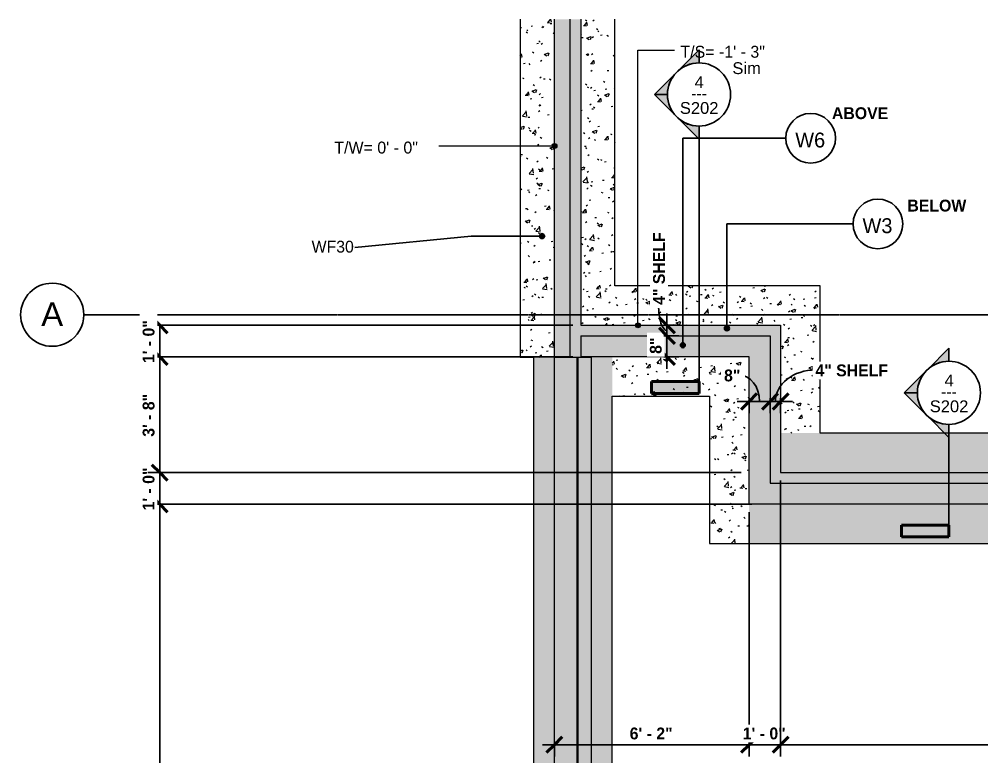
# Model space of a CAD drawing. Header units: inches. Extents: x -4033 to -3004, y 11263 to 12032.
# Drawn here: x -4032.8 to -3666.8, y 11679.2 to 11959.5 of the extents above; entities that cross this region are included whole.
import ezdxf

# ---------------------------------------------------------------- set-up
doc = ezdxf.new("R2010")
doc.units = ezdxf.units.IN
doc.header["$MEASUREMENT"] = 0
doc.linetypes.add('Grid Line 1_2_', pattern=[0.875, 0.5, -0.125, 0.125, -0.125])
for name, color, linetype, lineweight in [('A-ANNO-DIMS', 211, 'Continuous', 9), ('A-ANNO-DIMS-48', 211, 'Continuous', 9), ('A-WALL', 113, 'Continuous', 18), ('A-WALL-IDEN', 211, 'Continuous', 30), ('G-ANNO-DIMS', 111, 'Continuous', 9), ('G-ANNO-SYMB', 111, 'Continuous', 30), ('G-ANNO-TEXT', 231, 'Continuous', 9), ('S-FNDN', 32, 'Continuous', 18), ('S-FNDN-IDEN', 2, 'Continuous', 30), ('S-GRID', 1, 'Continuous', 9), ('S-GRID-IDEN', 1, 'Continuous', 30)]:
    doc.layers.add(name, color=color, linetype=linetype, lineweight=lineweight)
doc.styles.add('Arial', font='arial.ttf', dxfattribs={"height": 9})
doc.styles.add('Arial_1', font='arial.ttf', dxfattribs={"height": 4.5})
doc.styles.add('Century Gothic', font='', dxfattribs={"height": 4.5})
doc.styles.add('Century Gothic_1', font='', dxfattribs={"height": 4.535433})
doc.styles.add('Century Gothic_2', font='', dxfattribs={"height": 5.669291})
doc.styles.add('Century Gothic_B', font='', dxfattribs={"height": 4.5})
doc.styles.get('Century Gothic').set_extended_font_data('Century Gothic')
doc.styles.get('Century Gothic_1').set_extended_font_data('Century Gothic')
doc.styles.get('Century Gothic_2').set_extended_font_data('Century Gothic')
doc.styles.get('Century Gothic_B').set_extended_font_data('Century Gothic', bold=True)
doc.dimstyles.new('OD__1_16__Tol__', dxfattribs={"dimscale": 12, "dimtxt": 4.698757, "dimasz": 0.5, "dimexe": 0.375, "dimexo": 0.25, "dimgap": 0.0625, "dimtad": 1, "dimdec": 4, "dimrnd": 0.0625, "dimzin": 3, "dimdsep": 46, "dimlunit": 4, "dimtxsty": 'Century Gothic_B', "dimblk1": 'OBLIQUE', "dimblk2": 'OBLIQUE', "dimsah": 1, "dimcen": 0.09, "dimdle": 0.375, "dimazin": 0, "dimtfac": 1, "dimtdec": 4, "dimtix": 1, "dimtmove": 0, "dimatfit": 3, "dimfxl": 1, "dimtvp": 1, "dimtfill": 1, "dimfrac": 2, "dimtolj": 1, "dimtzin": 0, "dimlwd": 30, "dimlwe": 30, "dimarcsym": 2})
doc.dimstyles.new('OD__1_16__Tol___1', dxfattribs={"dimscale": 12, "dimtxt": 4.698757, "dimasz": 0.5, "dimexe": 0.375, "dimexo": 0.25, "dimgap": 0.0625, "dimtad": 1, "dimdec": 4, "dimrnd": 0.0625, "dimzin": 3, "dimdsep": 46, "dimlunit": 4, "dimtxsty": 'Century Gothic_B', "dimblk1": 'OBLIQUE', "dimblk2": 'OBLIQUE', "dimsah": 1, "dimcen": 0.09, "dimdle": 0.375, "dimazin": 0, "dimtfac": 1, "dimtdec": 4, "dimtix": 1, "dimtmove": 1, "dimatfit": 3, "dimfxl": 1, "dimtvp": 1, "dimtfill": 1, "dimfrac": 2, "dimtolj": 1, "dimtzin": 0, "dimlwd": 30, "dimlwe": 30, "dimarcsym": 2})
doc.dimstyles.new('OD__1_4__Tol__', dxfattribs={"dimscale": 12, "dimtxt": 4.698757, "dimasz": 0.5, "dimexe": 0.375, "dimexo": 0.25, "dimgap": 0.0625, "dimtad": 1, "dimrnd": 0.25, "dimzin": 1, "dimdsep": 46, "dimlunit": 4, "dimtxsty": 'Century Gothic_B', "dimblk1": 'OBLIQUE', "dimblk2": 'OBLIQUE', "dimsah": 1, "dimcen": 0.09, "dimdle": 0.375, "dimazin": 0, "dimtfac": 1, "dimtdec": 4, "dimtix": 1, "dimtmove": 0, "dimatfit": 3, "dimfxl": 1, "dimtvp": 1, "dimtfill": 1, "dimfrac": 2, "dimtolj": 1, "dimtzin": 0, "dimlwd": 30, "dimlwe": 30, "dimarcsym": 2})
pattern_1 = [(50, (0, 0), (13.77135, -1.20496), [1.44, -15.84]), (355, (0, 0), (-2.66442, 14.442176), [1.152, -12.672]), (100.451, (1.148, -0.1), (11.107076, 13.237366), [1.224, -13.462]), (46.184, (0, 3.84), (20.491284, -3.17785), [2.16, -23.76]), (96.636, (1.708, 3.575), (17.94587, 18.703152), [1.836, -20.193]), (351.184, (0, 3.84), (17.94541, 18.702614), [1.728, -19.008]), (21, (1.92, 2.88), (11.460518, -7.730365), [1.44, -15.84]), (326, (1.92, 2.88), (4.671352, 13.923149), [1.152, -12.672]), (71.451, (2.875, 2.236), (16.13207, 6.192844), [1.224, -13.462]), (37.5, (0, 0), (0.2331231, 6.3917502), [0.634, -11.885, 0.634, -12.23, -12.72]), (37.5, (0, 0), (0.2331231, 6.3917502), [-25.382, 0.634, -12.086]), (7.5, (0, 0), (5.0507295, 7.573041), [0.634, -6.701, 0.634, -11.597, -4.848]), (7.5, (0, 0), (5.0507295, 7.573041), [-19.565, 0.634, -4.214]), (327.5, (-4.282, 0), (10.2495805, -0.4328898), [0.634, -4.166, 0.634, -14.342, -19.872]), (327.5, (-4.282, 0), (10.2495805, -0.4328898), [-19.776, 0.634, -19.238]), (317.5, (-6.202, 0), (11.1973897, 1.922144), [0.634, -5.606, 0.634, -9.312, -14.112]), (317.5, (-6.202, 0), (11.1973897, 1.922144), [-16.186, 0.634, -13.478])]

# ---------------------------------------------------------------- blocks, each defined once
blk = doc.blocks.new('Grid - Grid Head - Circle-1738874-FOUNDATION PLAN - Callout 1')
at = {"layer": 'S-GRID-IDEN'}
for start, end in [(360, 180), (180, 360)]:
    blk.add_arc((0, 0), 0.25, start, end, dxfattribs=at)
blk = doc.blocks.new('DIMBLOCK12-FOUNDATION PLAN - Callout 1')
at = {"layer": 'A-ANNO-DIMS-48', "lineweight": 30}
for p, q in [((-3755.32, 11772.19), (-3755.32, 11679.28)), ((-3755.32, 11683.78), (-3755.32, 11772.19)), ((-3833.82, 11683.78), (-3755.32, 11683.78)), ((-3829.32, 11685.03), (-3829.32, 11679.28)), ((-3829.32, 11683.78), (-3829.32, 11685.03))]:
    blk.add_line(p, q, dxfattribs=at)
at = {"layer": 'A-ANNO-DIMS-48', "lineweight": 50}
for p, q in [((-3829.32, 11683.78), (-3826.32, 11686.78)), ((-3755.32, 11683.78), (-3752.32, 11686.78)), ((-3829.32, 11683.78), (-3832.32, 11680.78)), ((-3755.32, 11683.78), (-3758.32, 11680.78))]:
    blk.add_line(p, q, dxfattribs=at)
at = {"layer": 'A-ANNO-DIMS-48', "color": 0, "lineweight": 30, "insert": (-3800.71, 11690.3), "char_height": 4.5, "width": 20.1375, "attachment_point": 1, "line_spacing_factor": 0.984502, "style": 'Century Gothic_B', "bg_fill": 3, "box_fill_scale": 1.25, "bg_fill_color": 256, "bg_fill_true_color": 13158600, "bg_fill_transparency": 0}
blk.add_mtext('6\' - 2"', dxfattribs=at)
blk = doc.blocks.new('_Oblique')
at = {"color": 0, "linetype": 'ByBlock', "lineweight": -2}
blk.add_line((-0.5, -0.5), (0.5, 0.5), dxfattribs=at)
blk = doc.blocks.new('DIMBLOCK13-FOUNDATION PLAN - Callout 1')
at = {"layer": 'A-ANNO-DIMS-48', "lineweight": 30}
for p, q in [((-3743.32, 11784.19), (-3743.32, 11679.28)), ((-3743.32, 11683.78), (-3743.32, 11784.19)), ((-3755.32, 11772.19), (-3755.32, 11679.28)), ((-3755.32, 11683.78), (-3755.32, 11772.19)), ((-3755.32, 11683.78), (-3743.32, 11683.78))]:
    blk.add_line(p, q, dxfattribs=at)
at = {"layer": 'A-ANNO-DIMS-48', "lineweight": 50}
for p, q in [((-3755.32, 11683.78), (-3752.32, 11686.78)), ((-3743.32, 11683.78), (-3740.32, 11686.78)), ((-3755.32, 11683.78), (-3758.32, 11680.78)), ((-3743.32, 11683.78), (-3746.32, 11680.78))]:
    blk.add_line(p, q, dxfattribs=at)
at = {"layer": 'A-ANNO-DIMS-48', "color": 0, "lineweight": 30, "insert": (-3757.71, 11690.3), "char_height": 4.5, "width": 20.1375, "attachment_point": 1, "line_spacing_factor": 0.984502, "style": 'Century Gothic_B', "bg_fill": 3, "box_fill_scale": 1.25, "bg_fill_color": 256, "bg_fill_true_color": 13158600, "bg_fill_transparency": 0}
blk.add_mtext('1\' - 0"', dxfattribs=at)
blk = doc.blocks.new('DIMBLOCK14-FOUNDATION PLAN - Callout 1')
at = {"layer": 'A-ANNO-DIMS-48', "lineweight": 30}
for p, q in [((-3743.32, 11784.19), (-3743.32, 11679.28)), ((-3743.32, 11683.78), (-3743.32, 11784.19)), ((-3743.32, 11683.78), (-3211.32, 11683.78)), ((-3211.32, 11685.03), (-3211.32, 11679.28)), ((-3211.32, 11683.78), (-3211.32, 11685.03))]:
    blk.add_line(p, q, dxfattribs=at)
at = {"layer": 'A-ANNO-DIMS-48', "lineweight": 50}
for p, q in [((-3743.32, 11683.78), (-3740.32, 11686.78)), ((-3211.32, 11683.78), (-3208.32, 11686.78)), ((-3743.32, 11683.78), (-3746.32, 11680.78)), ((-3211.32, 11683.78), (-3214.32, 11680.78))]:
    blk.add_line(p, q, dxfattribs=at)
at = {"layer": 'A-ANNO-DIMS-48', "color": 0, "lineweight": 30, "insert": (-3487.47, 11690.3), "char_height": 4.5, "width": 24.344, "attachment_point": 1, "line_spacing_factor": 0.984502, "style": 'Century Gothic_B', "bg_fill": 3, "box_fill_scale": 1.25, "bg_fill_color": 256, "bg_fill_true_color": 13158600, "bg_fill_transparency": 0}
blk.add_mtext('44\' - 4"', dxfattribs=at)
blk = doc.blocks.new('Wall Type - Familia4-287244-FOUNDATION PLAN - Callout 1')
at = {"layer": 'A-WALL-IDEN'}
blk.add_circle((0, 0), 0.1969, dxfattribs=at)
blk = doc.blocks.new('DIMBLOCK19-FOUNDATION PLAN - Callout 1')
at = {"layer": 'A-ANNO-DIMS-48', "lineweight": 50}
for p, q in [((-3979.38, 11775.19), (-3982.38, 11778.19)), ((-3979.38, 11775.19), (-3976.38, 11772.19)), ((-3979.38, 11556.19), (-3982.38, 11559.19)), ((-3979.38, 11556.19), (-3976.38, 11553.19))]:
    blk.add_line(p, q, dxfattribs=at)
at = {"layer": 'A-ANNO-DIMS-48', "lineweight": 30}
for p, q in [((-3754.32, 11775.19), (-3983.88, 11775.19)), ((-3979.38, 11556.19), (-3979.38, 11775.19)), ((-3979.38, 11775.19), (-3754.32, 11775.19)), ((-3825.32, 11556.19), (-3983.88, 11556.19)), ((-3979.38, 11556.19), (-3825.32, 11556.19))]:
    blk.add_line(p, q, dxfattribs=at)
at = {"layer": 'A-ANNO-DIMS-48', "color": 0, "lineweight": 30, "insert": (-3985.9, 11655.55), "char_height": 4.5, "width": 24.344, "attachment_point": 1, "rotation": 90, "line_spacing_factor": 0.984502, "style": 'Century Gothic_B', "bg_fill": 3, "box_fill_scale": 1.25, "bg_fill_color": 256, "bg_fill_true_color": 13158600, "bg_fill_transparency": 0}
blk.add_mtext('18\' - 3"', dxfattribs=at)
blk = doc.blocks.new('DIMBLOCK20-FOUNDATION PLAN - Callout 1')
at = {"layer": 'A-ANNO-DIMS-48', "lineweight": 50}
for p, q in [((-3979.38, 11787.19), (-3982.38, 11790.19)), ((-3979.38, 11787.19), (-3976.38, 11784.19)), ((-3979.38, 11775.19), (-3982.38, 11778.19)), ((-3979.38, 11775.19), (-3976.38, 11772.19))]:
    blk.add_line(p, q, dxfattribs=at)
at = {"layer": 'A-ANNO-DIMS-48', "lineweight": 30}
for p, q in [((-3758.32, 11787.19), (-3983.88, 11787.19)), ((-3979.38, 11775.19), (-3979.38, 11787.19)), ((-3979.38, 11787.19), (-3758.32, 11787.19)), ((-3754.32, 11775.19), (-3983.88, 11775.19)), ((-3979.38, 11775.19), (-3754.32, 11775.19))]:
    blk.add_line(p, q, dxfattribs=at)
at = {"layer": 'A-ANNO-DIMS-48', "color": 0, "lineweight": 30, "insert": (-3985.9, 11772.8), "char_height": 4.5, "width": 20.1375, "attachment_point": 1, "rotation": 90, "line_spacing_factor": 0.984502, "style": 'Century Gothic_B', "bg_fill": 3, "box_fill_scale": 1.25, "bg_fill_color": 256, "bg_fill_true_color": 13158600, "bg_fill_transparency": 0}
blk.add_mtext('1\' - 0"', dxfattribs=at)
blk = doc.blocks.new('DIMBLOCK21-FOUNDATION PLAN - Callout 1')
at = {"layer": 'A-ANNO-DIMS-48', "lineweight": 50}
for p, q in [((-3979.38, 11831.19), (-3982.38, 11834.19)), ((-3979.38, 11831.19), (-3976.38, 11828.19)), ((-3979.38, 11787.19), (-3982.38, 11790.19)), ((-3979.38, 11787.19), (-3976.38, 11784.19))]:
    blk.add_line(p, q, dxfattribs=at)
at = {"layer": 'A-ANNO-DIMS-48', "lineweight": 30}
for p, q in [((-3822.32, 11831.19), (-3983.88, 11831.19)), ((-3979.38, 11787.19), (-3979.38, 11831.19)), ((-3979.38, 11831.19), (-3822.32, 11831.19)), ((-3758.32, 11787.19), (-3983.88, 11787.19)), ((-3979.38, 11787.19), (-3758.32, 11787.19))]:
    blk.add_line(p, q, dxfattribs=at)
at = {"layer": 'A-ANNO-DIMS-48', "color": 0, "lineweight": 30, "insert": (-3985.9, 11800.8), "char_height": 4.5, "width": 20.1375, "attachment_point": 1, "rotation": 90, "line_spacing_factor": 0.984502, "style": 'Century Gothic_B', "bg_fill": 3, "box_fill_scale": 1.25, "bg_fill_color": 256, "bg_fill_true_color": 13158600, "bg_fill_transparency": 0}
blk.add_mtext('3\' - 8"', dxfattribs=at)
blk = doc.blocks.new('DIMBLOCK22-FOUNDATION PLAN - Callout 1')
at = {"layer": 'A-ANNO-DIMS-48', "lineweight": 30}
for p, q in [((-3822.32, 11843.19), (-3983.88, 11843.19)), ((-3979.38, 11831.19), (-3979.38, 11843.19)), ((-3979.38, 11843.19), (-3822.32, 11843.19)), ((-3822.32, 11831.19), (-3983.88, 11831.19)), ((-3979.38, 11831.19), (-3822.32, 11831.19))]:
    blk.add_line(p, q, dxfattribs=at)
at = {"layer": 'A-ANNO-DIMS-48', "lineweight": 50}
for p, q in [((-3979.38, 11843.19), (-3982.38, 11846.19)), ((-3979.38, 11843.19), (-3976.38, 11840.19)), ((-3979.38, 11831.19), (-3982.38, 11834.19)), ((-3979.38, 11831.19), (-3976.38, 11828.19))]:
    blk.add_line(p, q, dxfattribs=at)
at = {"layer": 'A-ANNO-DIMS-48', "color": 0, "lineweight": 30, "insert": (-3985.9, 11828.8), "char_height": 4.5, "width": 20.1375, "attachment_point": 1, "rotation": 90, "line_spacing_factor": 0.984502, "style": 'Century Gothic_B', "bg_fill": 3, "box_fill_scale": 1.25, "bg_fill_color": 256, "bg_fill_true_color": 13158600, "bg_fill_transparency": 0}
blk.add_mtext('1\' - 0"', dxfattribs=at)
blk = doc.blocks.new('DIMBLOCK28-FOUNDATION PLAN - Callout 1')
at = {"layer": 'A-ANNO-DIMS-48', "lineweight": 30}
for p, q in [((-3759.82, 11814.22), (-3747.32, 11814.22)), ((-3755.32, 11815.46), (-3755.32, 11809.72)), ((-3755.32, 11814.22), (-3755.32, 11815.46)), ((-3747.32, 11815.46), (-3747.32, 11809.72)), ((-3747.32, 11814.22), (-3747.32, 11815.46))]:
    blk.add_line(p, q, dxfattribs=at)
at = {"layer": 'A-ANNO-DIMS-48', "lineweight": 50}
for p, q in [((-3755.32, 11814.22), (-3758.32, 11811.22)), ((-3755.32, 11814.22), (-3752.32, 11817.22)), ((-3747.32, 11814.22), (-3750.32, 11811.22)), ((-3747.32, 11814.22), (-3744.32, 11817.22))]:
    blk.add_line(p, q, dxfattribs=at)
at = {"layer": 'A-ANNO-DIMS-48', "lineweight": 30}
blk.add_ellipse((-3759.07, 11814.22), major_axis=(0, 10.08), ratio=0.768679, start_param=4.712389, end_param=6.283185, dxfattribs=at)
at = {"layer": 'A-ANNO-DIMS-48', "color": 0, "lineweight": 30, "insert": (-3764.82, 11826.37), "char_height": 4.5, "width": 6.8915, "attachment_point": 1, "line_spacing_factor": 0.984502, "style": 'Century Gothic_B', "bg_fill": 3, "box_fill_scale": 1.25, "bg_fill_color": 256, "bg_fill_true_color": 13158600, "bg_fill_transparency": 0}
blk.add_mtext('8"', dxfattribs=at)
blk = doc.blocks.new('DIMBLOCK29-FOUNDATION PLAN - Callout 1')
at = {"layer": 'A-ANNO-DIMS-48', "lineweight": 50}
for p, q in [((-3747.32, 11814.22), (-3750.32, 11811.22)), ((-3747.32, 11814.22), (-3744.32, 11817.22)), ((-3743.32, 11814.22), (-3746.32, 11811.22)), ((-3743.32, 11814.22), (-3740.32, 11817.22))]:
    blk.add_line(p, q, dxfattribs=at)
at = {"layer": 'A-ANNO-DIMS-48', "lineweight": 30}
for p, q in [((-3747.32, 11815.46), (-3747.32, 11809.72)), ((-3747.32, 11814.22), (-3747.32, 11815.46)), ((-3747.32, 11814.22), (-3738.82, 11814.22)), ((-3743.32, 11815.46), (-3743.32, 11809.72)), ((-3743.32, 11814.22), (-3743.32, 11815.46))]:
    blk.add_line(p, q, dxfattribs=at)
blk.add_ellipse((-3730.06, 11814.22), major_axis=(15.26, 0), ratio=0.786097, start_param=1.570796, end_param=3.141593, dxfattribs=at)
at = {"layer": 'A-ANNO-DIMS-48', "color": 0, "lineweight": 30, "insert": (-3730.06, 11828.29), "char_height": 4.5, "width": 28.9085, "attachment_point": 1, "line_spacing_factor": 0.984502, "style": 'Century Gothic_B', "bg_fill": 3, "box_fill_scale": 1.25, "bg_fill_color": 256, "bg_fill_true_color": 13158600, "bg_fill_transparency": 0}
blk.add_mtext('4" SHELF', dxfattribs=at)
blk = doc.blocks.new('DIMBLOCK30-FOUNDATION PLAN - Callout 1')
at = {"layer": 'A-ANNO-DIMS-48', "lineweight": 50}
for p, q in [((-3786.53, 11839.19), (-3789.53, 11842.19)), ((-3786.53, 11839.19), (-3783.53, 11836.19)), ((-3786.53, 11831.19), (-3789.53, 11834.19)), ((-3786.53, 11831.19), (-3783.53, 11828.19))]:
    blk.add_line(p, q, dxfattribs=at)
at = {"layer": 'A-ANNO-DIMS-48', "lineweight": 30}
for p, q in [((-3787.77, 11839.19), (-3782.03, 11839.19)), ((-3786.53, 11839.19), (-3787.77, 11839.19)), ((-3786.53, 11826.69), (-3786.53, 11839.19)), ((-3787.77, 11831.19), (-3782.03, 11831.19)), ((-3786.53, 11831.19), (-3787.77, 11831.19))]:
    blk.add_line(p, q, dxfattribs=at)
at = {"layer": 'A-ANNO-DIMS-48', "color": 0, "lineweight": 30, "insert": (-3793.04, 11832.32), "char_height": 4.5, "width": 6.8915, "attachment_point": 1, "rotation": 90, "line_spacing_factor": 0.984502, "style": 'Century Gothic_B', "bg_fill": 3, "box_fill_scale": 1.25, "bg_fill_color": 256, "bg_fill_true_color": 13158600, "bg_fill_transparency": 0}
blk.add_mtext('8"', dxfattribs=at)
blk = doc.blocks.new('DIMBLOCK31-FOUNDATION PLAN - Callout 1')
at = {"layer": 'A-ANNO-DIMS-48', "lineweight": 30}
for p, q in [((-3786.53, 11839.19), (-3786.53, 11847.69)), ((-3787.77, 11843.19), (-3782.03, 11843.19)), ((-3786.53, 11843.19), (-3787.77, 11843.19)), ((-3787.77, 11839.19), (-3782.03, 11839.19)), ((-3786.53, 11839.19), (-3787.77, 11839.19))]:
    blk.add_line(p, q, dxfattribs=at)
at = {"layer": 'A-ANNO-DIMS-48', "lineweight": 50}
for p, q in [((-3786.53, 11843.19), (-3789.53, 11846.19)), ((-3786.53, 11843.19), (-3783.53, 11840.19)), ((-3786.53, 11839.19), (-3789.53, 11842.19)), ((-3786.53, 11839.19), (-3783.53, 11836.19))]:
    blk.add_line(p, q, dxfattribs=at)
at = {"layer": 'A-ANNO-DIMS-48', "lineweight": 30}
blk.add_ellipse((-3786.53, 11850.94), major_axis=(0, 9.75), ratio=0.328781, start_param=1.570796, end_param=3.141593, dxfattribs=at)
at = {"layer": 'A-ANNO-DIMS-48', "color": 0, "lineweight": 30, "insert": (-3791.81, 11850.94), "char_height": 4.5, "width": 28.9085, "attachment_point": 1, "rotation": 90, "line_spacing_factor": 0.984502, "style": 'Century Gothic_B', "bg_fill": 3, "box_fill_scale": 1.25, "bg_fill_color": 256, "bg_fill_true_color": 13158600, "bg_fill_transparency": 0}
blk.add_mtext('4" SHELF', dxfattribs=at)
blk = doc.blocks.new('Section - 3_32_ x 3_8_-1738294-FOUNDATION PLAN - Callout 1')
at = {"layer": 'G-ANNO-SYMB', "lineweight": 9}
blk.add_hatch(color=256, dxfattribs=at).paths.add_polyline_path([(0, 0.375), (0, 0), (-0.09375, 0), (-0.09375, 0.375)], flags=0)
at = {"layer": 'G-ANNO-SYMB', "lineweight": 50}
for p, q in [((0, 0.375), (-0.09375, 0.375)), ((-0.09375, 0.375), (-0.09375, 0)), ((0, 0), (0, 0.375)), ((-0.09375, 0), (0, 0))]:
    blk.add_line(p, q, dxfattribs=at)
blk = doc.blocks.new('Section - Section Head - Filled-1738293-FOUNDATION PLAN - Callout 1')
at = {"layer": 'G-ANNO-SYMB', "lineweight": 9}
h = blk.add_hatch(color=256, dxfattribs=at)
edge = h.paths.add_edge_path(flags=0)
edge.add_line((-0.4268, 0.1768), (-0.25, 0.3536))
edge.add_line((-0.25, 0.3536), (-0.25, 0.25))
edge.add_arc((-0.25, 0), 0.25, 90, 135)
h = blk.add_hatch(color=256, dxfattribs=at)
edge = h.paths.add_edge_path(flags=0)
edge.add_arc((-0.25, 0), 0.25, 45, 90)
edge.add_line((-0.25, 0.25), (-0.25, 0.3536))
edge.add_line((-0.25, 0.3536), (-0.0732, 0.1768))
h = blk.add_hatch(color=256, dxfattribs=at)
edge = h.paths.add_edge_path(flags=0)
edge.add_arc((-0.25, 0), 0.2503, 137.9216, 180)
edge.add_line((-0.5003, 0), (-0.6036, 0))
edge.add_line((-0.6036, 0), (-0.4358, 0.1678))
h = blk.add_hatch(color=256, dxfattribs=at)
edge = h.paths.add_edge_path(flags=0)
edge.add_line((-0.0642, 0.1678), (0.1036, 0))
edge.add_line((0.1036, 0), (0.0003, 0))
edge.add_arc((-0.25, 0), 0.2503, 0, 42.0784)
at = {"layer": 'G-ANNO-SYMB'}
for p, q in [((-0.25, 0.3536), (-0.4268, 0.1768)), ((-0.25, 0.25), (-0.25, 0.3536)), ((-0.0732, 0.1768), (-0.25, 0.3536)), ((-0.25, 0.3536), (-0.25, 0.25)), ((-0.4358, 0.1678), (-0.6036, 0)), ((0.1036, 0), (-0.0642, 0.1678)), ((-0.6036, 0), (-0.5003, 0)), ((0.0003, 0), (0.1036, 0))]:
    blk.add_line(p, q, dxfattribs=at)
for centre, radius, start, end in [((-0.2503, 0), 0.25, 360, 180), ((-0.25, 0), 0.25, 90, 135), ((-0.25, 0), 0.25, 45, 90), ((-0.25, 0), 0.2503, 137.9216, 180), ((-0.25, 0), 0.2503, 0, 42.0784), ((-0.2503, 0), 0.25, 180, 360)]:
    blk.add_arc(centre, radius, start, end, dxfattribs=at)

msp = doc.modelspace()

# ---------------------------------------------------------------- hatches: boundary and pattern name
at = {"layer": 'A-WALL'}
for points in [[(-3807.32374, 11831.1894), (-3755.32374, 11831.1894), (-3755.32374, 11839.1894), (-3819.32374, 11839.1894), (-3819.32374, 11831.1894), (-3815.32374, 11831.1894)], [(-3747.32374, 11783.1894), (-3747.32374, 11839.1894), (-3755.32374, 11839.1894), (-3755.32374, 11783.1894)], [(-3211.32374, 11775.1894), (-3211.32374, 11783.1894), (-3755.32374, 11783.1894), (-3755.32374, 11775.1894), (-3506.00539, 11775.1894)]]:
    msp.add_hatch(color=256, dxfattribs=at).paths.add_polyline_path(points, flags=0)
at = {"layer": 'A-WALL-IDEN'}
h = msp.add_hatch(color=256, dxfattribs=at)
edge = h.paths.add_edge_path(flags=0)
edge.add_arc((-3763.72575, 11842.00374), 0.9375, 0, 360)
h = msp.add_hatch(color=256, dxfattribs=at)
edge = h.paths.add_edge_path(flags=0)
edge.add_arc((-3780.50555, 11835.60443), 0.9375, 0, 360)
at = {"layer": 'G-ANNO-DIMS'}
h = msp.add_hatch(color=256, dxfattribs=at)
edge = h.paths.add_edge_path(flags=0)
edge.add_arc((-3829.32374, 11911.31428), 0.9375, 0, 360)
h = msp.add_hatch(color=256, dxfattribs=at)
edge = h.paths.add_edge_path(flags=0)
edge.add_arc((-3797.54949, 11843.1894), 0.9375, 0, 360)
at = {"layer": 'S-FNDN', "lineweight": 9}
h = msp.add_hatch(dxfattribs=at)
h.set_pattern_fill('FP_3', color=256, style=0, pattern_type=2)
h.set_pattern_definition(pattern_1)
h.paths.add_polyline_path([(-3815.32374, 11830.9894), (-3806.32374, 11830.9894), (-3806.32374, 11831.1894), (-3819.32374, 11831.1894), (-3819.32374, 11830.9894)], flags=0)
h.paths.add_polyline_path([(-3837.32374, 11830.9894), (-3829.32374, 11830.9894), (-3829.32374, 11959.49916), (-3842.32374, 11959.49916), (-3842.32374, 11830.9894)], flags=0)
h.paths.add_polyline_path([(-3819.32374, 11843.1894), (-3806.32374, 11843.1894), (-3806.32374, 11959.49916), (-3819.32374, 11959.49916), (-3819.32374, 11846.78294)], flags=0)
at = {"layer": 'S-FNDN'}
for points in [[(-3823.32374, 11830.9894), (-3823.32374, 11959.49916), (-3829.32374, 11959.49916), (-3829.32374, 11830.9894)], [(-3823.32374, 11830.9894), (-3819.32374, 11830.9894), (-3819.32374, 11959.49916), (-3823.32374, 11959.49916), (-3823.32374, 11845.34495)], [(-3747.32374, 11831.1894), (-3743.32374, 11831.1894), (-3743.32374, 11843.1894), (-3819.32374, 11843.1894), (-3819.32374, 11839.1894), (-3747.32374, 11839.1894)], [(-3820.82374, 11556.1894), (-3820.82374, 11830.9894), (-3829.32374, 11830.9894), (-3829.32374, 11556.1894)], [(-3820.32374, 11556.1894), (-3820.32374, 11830.9894), (-3820.82374, 11830.9894), (-3820.82374, 11556.1894)], [(-3815.32374, 11556.1894), (-3815.32374, 11830.9894), (-3820.32374, 11830.9894), (-3820.32374, 11556.1894)], [(-3743.32374, 11787.1894), (-3743.32374, 11831.1894), (-3747.32374, 11831.1894), (-3747.32374, 11787.1894)], [(-3203.32374, 11775.1894), (-3154.32374, 11775.1894), (-3154.32374, 11787.1894), (-3747.32374, 11787.1894), (-3747.32374, 11783.1894), (-3203.32374, 11783.1894), (-3203.32374, 11776.87361)]]:
    msp.add_hatch(color=256, dxfattribs=at).paths.add_polyline_path(points, flags=0)
at = {"layer": 'S-FNDN', "lineweight": 9}
h = msp.add_hatch(dxfattribs=at)
h.set_pattern_fill('FP_3', color=256, style=0, pattern_type=2)
h.set_pattern_definition(pattern_1)
h.paths.add_polyline_path([(-3737.32374, 11816.1894), (-3737.32374, 11858.1894), (-3806.32374, 11858.1894), (-3806.32374, 11843.1894), (-3743.32374, 11843.1894), (-3743.32374, 11816.1894)], flags=0)
h.paths.add_polyline_path([(-3807.32374, 11816.1894), (-3755.32374, 11816.1894), (-3755.32374, 11831.1894), (-3806.32374, 11831.1894), (-3806.32374, 11830.9894), (-3807.32374, 11830.9894)], flags=0)
h = msp.add_hatch(dxfattribs=at)
h.set_pattern_fill('FP_3', color=256, style=0, pattern_type=2)
h.set_pattern_definition(pattern_1)
h.paths.add_polyline_path([(-3755.32374, 11760.1894), (-3755.32374, 11816.1894), (-3770.32374, 11816.1894), (-3770.32374, 11760.1894)], flags=0)
h.paths.add_polyline_path([(-3740.32374, 11802.1894), (-3728.32374, 11802.1894), (-3728.32374, 11858.1894), (-3737.32374, 11858.1894), (-3737.32374, 11816.1894), (-3743.32374, 11816.1894), (-3743.32374, 11802.1894)], flags=0)
h = msp.add_hatch(dxfattribs=at)
h.set_pattern_fill('FP_3', color=256, style=0, pattern_type=2)
h.set_pattern_definition(pattern_1)
h.paths.add_polyline_path([(-3809.32374, 11529.1894), (-3807.32374, 11529.1894), (-3807.32374, 11544.1894), (-3809.32374, 11544.1894)], flags=0)
h.paths.add_polyline_path([(-3807.32374, 11556.1894), (-3807.32374, 11830.9894), (-3815.32374, 11830.9894), (-3815.32374, 11556.1894), (-3809.32374, 11556.1894)], flags=0)
h.paths.add_polyline_path([(-3829.32374, 11556.1894), (-3829.32374, 11830.9894), (-3837.32374, 11830.9894), (-3837.32374, 11556.1894)], flags=0)
h = msp.add_hatch(dxfattribs=at)
h.set_pattern_fill('FP_3', color=256, style=0, pattern_type=2)
h.set_pattern_definition(pattern_1)
h.paths.add_polyline_path([(-3743.32374, 11760.1894), (-3211.32374, 11760.1894), (-3211.32374, 11775.1894), (-3755.32374, 11775.1894), (-3755.32374, 11760.1894), (-3747.32374, 11760.1894)], flags=0)
h.paths.add_polyline_path([(-3154.32374, 11760.1894), (-3154.32374, 11775.1894), (-3203.32374, 11775.1894), (-3203.32374, 11760.1894)], flags=0)
h.paths.add_polyline_path([(-3523.32374, 11787.1894), (-3154.32374, 11787.1894), (-3154.32374, 11802.1894), (-3743.32374, 11802.1894), (-3743.32374, 11787.1894), (-3737.96659, 11787.1894)], flags=0)
at = {"layer": 'S-FNDN-IDEN'}
h = msp.add_hatch(color=256, dxfattribs=at)
edge = h.paths.add_edge_path(flags=0)
edge.add_arc((-3834.04569, 11877.0698), 0.9375, 0, 360)

# ---------------------------------------------------------------- linework, layer by layer
at = {"layer": 'A-WALL'}
for p, q in [((-3819.32374, 11839.1894), (-3747.32374, 11839.1894)), ((-3819.32374, 11839.1894), (-3819.32374, 11831.1894)), ((-3747.32374, 11839.1894), (-3747.32374, 11783.1894)), ((-3755.32374, 11831.1894), (-3819.32374, 11831.1894)), ((-3755.32374, 11775.1894), (-3755.32374, 11831.1894)), ((-3747.32374, 11783.1894), (-3203.32374, 11783.1894)), ((-3211.32374, 11775.1894), (-3755.32374, 11775.1894))]:
    msp.add_line(p, q, dxfattribs=at)
at = {"layer": 'A-WALL-IDEN'}
for p, q in [((-3780.50555, 11914.26923), (-3741.33804, 11914.26923)), ((-3780.50555, 11835.60443), (-3780.50555, 11914.26923)), ((-3763.72575, 11881.71268), (-3715.76525, 11881.71268)), ((-3763.72575, 11842.00374), (-3763.72575, 11881.71268))]:
    msp.add_line(p, q, dxfattribs=at)
for centre in [(-3763.72575, 11842.00374), (-3780.50555, 11835.60443)]:
    msp.add_circle(centre, 0.9375, dxfattribs=at)
at = {"layer": 'G-ANNO-DIMS'}
for p, q in [((-3797.54949, 11947.72219), (-3783.65873, 11947.72219)), ((-3797.54949, 11843.1894), (-3797.54949, 11947.72219)), ((-3864.88211, 11911.31428), (-3878.64841, 11911.31428)), ((-3829.32374, 11911.31428), (-3864.88211, 11911.31428))]:
    msp.add_line(p, q, dxfattribs=at)
for centre in [(-3829.32374, 11911.31428), (-3797.54949, 11843.1894)]:
    msp.add_circle(centre, 0.9375, dxfattribs=at)
at = {"layer": 'S-FNDN', "color": 253}
for p, q in [((-3842.32374, 11959.49916), (-3842.32374, 11830.9894)), ((-3806.32374, 11858.1894), (-3806.32374, 11959.49916)), ((-3728.32374, 11858.1894), (-3806.32374, 11858.1894)), ((-3728.32374, 11802.1894), (-3728.32374, 11858.1894)), ((-3837.32374, 11830.9894), (-3842.32374, 11830.9894)), ((-3837.32374, 11830.9894), (-3837.32374, 11556.1894)), ((-3807.32374, 11571.1894), (-3807.32374, 11816.1894)), ((-3807.32374, 11816.1894), (-3770.32374, 11816.1894)), ((-3770.32374, 11816.1894), (-3770.32374, 11760.1894)), ((-3154.32374, 11802.1894), (-3728.32374, 11802.1894)), ((-3770.32374, 11760.1894), (-3211.32374, 11760.1894))]:
    msp.add_line(p, q, dxfattribs=at)
at = {"layer": 'S-FNDN'}
for p, q in [((-3829.32374, 11311.20316), (-3829.32374, 11959.49916)), ((-3823.32374, 11830.9894), (-3823.32374, 11959.49916)), ((-3819.32374, 11959.49916), (-3819.32374, 11843.1894)), ((-3819.32374, 11843.1894), (-3743.32374, 11843.1894)), ((-3743.32374, 11843.1894), (-3743.32374, 11787.1894)), ((-3815.32374, 11830.9894), (-3829.32374, 11830.9894)), ((-3820.82374, 11830.9894), (-3820.82374, 11556.1894)), ((-3820.32374, 11556.1894), (-3820.32374, 11830.9894)), ((-3819.32374, 11831.1894), (-3819.32374, 11830.9894)), ((-3815.32374, 11830.9894), (-3815.32374, 11556.1894)), ((-3743.32374, 11787.1894), (-3154.32374, 11787.1894))]:
    msp.add_line(p, q, dxfattribs=at)
at = {"layer": 'S-FNDN-IDEN'}
for p, q in [((-3860.98629, 11877.0698), (-3905.26024, 11872.69681)), ((-3834.04569, 11877.0698), (-3860.98629, 11877.0698))]:
    msp.add_line(p, q, dxfattribs=at)
msp.add_circle((-3834.04569, 11877.0698), 0.9375, dxfattribs=at)
at = {"layer": 'S-GRID', "linetype": 'Grid Line 1_2_', "lineweight": 30}
msp.add_line((-3003.73831, 11847.1894), (-4008.27416, 11847.1894), dxfattribs=at)

# ---------------------------------------------------------------- block references
at = {"layer": 'A-WALL-IDEN', "xscale": 47.99999999999997, "yscale": 47.99999999999997, "zscale": 47.99999999999997}
for p in [(-3731.88922, 11914.26923), (-3706.31643, 11881.71268)]:
    msp.add_blockref('Wall Type - Familia4-287244-FOUNDATION PLAN - Callout 1', p, dxfattribs=at)
at = {"layer": 'G-ANNO-SYMB', "extrusion": (0, 0, -1), "xscale": 47.99999999999997, "yscale": 47.99999999999997, "zscale": 47.99999999999997, "rotation": 270.0000000000003}
msp.add_blockref('Section - Section Head - Filled-1738293-FOUNDATION PLAN - Callout 1', (3679.32374, 11805.50357), dxfattribs=at)
at = {"layer": 'S-GRID-IDEN', "xscale": 47.99999999999997, "yscale": 47.99999999999997, "zscale": 47.99999999999997, "rotation": 89.99999999999984}
msp.add_blockref('Grid - Grid Head - Circle-1738874-FOUNDATION PLAN - Callout 1', (-4020.27416, 11847.1894), dxfattribs=at)

# ---------------------------------------------------------------- texts
at = {"layer": 'A-WALL-IDEN', "lineweight": 9, "char_height": 5.669291, "width": 14.3925, "attachment_point": 1, "style": 'Century Gothic_2'}
for s, insert in [('W6', (-3737.74211, 11916.42895)), ('W3', (-3712.16932, 11883.8724))]:
    msp.add_mtext(s, dxfattribs=dict(at, insert=insert))
at = {"layer": 'G-ANNO-SYMB', "lineweight": 9, "char_height": 4.5, "attachment_point": 1}
for s, insert, width, style in [('4', (-3776.00586, 11937.84813), 4.242, 'Arial_1'), ('---', (-3777.33152, 11933.59478), 7.7265, 'Century Gothic'), ('S202', (-3781.62791, 11928.03001), 17.877, 'Arial_1'), ('4', (-3680.98422, 11824.45789), 4.242, 'Arial_1'), ('---', (-3682.30988, 11820.20454), 7.7265, 'Century Gothic'), ('S202', (-3686.60627, 11814.63976), 17.877, 'Arial_1')]:
    msp.add_mtext(s, dxfattribs=dict(at, insert=insert, width=width, style=style))
at = {"layer": 'G-ANNO-TEXT', "color": 147, "lineweight": 20, "char_height": 4.5, "attachment_point": 1, "style": 'Century Gothic_B'}
for s, insert, width in [('ABOVE', (-3723.7921, 11926.04117), 26.361), ('BELOW', (-3695.10636, 11890.92873), 25.452)]:
    msp.add_mtext(s, dxfattribs=dict(at, insert=insert, width=width))
at = {"layer": 'S-FNDN-IDEN', "lineweight": 9, "insert": (-3921.64449, 11875.31547), "char_height": 4.5, "width": 19.695, "attachment_point": 1, "style": 'Century Gothic'}
msp.add_mtext('WF30', dxfattribs=at)
at = {"layer": 'S-GRID-IDEN', "lineweight": 9, "insert": (-4024.47738, 11851.87981), "char_height": 9, "width": 10.1505, "attachment_point": 1, "style": 'Arial'}
msp.add_mtext('A', dxfattribs=at)

# ---------------------------------------------------------------- next in the draw order: texts
at = {"layer": 'G-ANNO-DIMS', "char_height": 4.5354331, "attachment_point": 1, "line_spacing_factor": 0.984502, "style": 'Century Gothic_1', "bg_fill": 3, "box_fill_scale": 1.25, "bg_fill_color": 256, "bg_fill_true_color": 13158600, "bg_fill_transparency": 0}
for s, insert, width in [('T/S= -1\' - 3"', (-3781.40873, 11949.40449), 37.6201924), ('T/W= 0\' - 0"', (-3913.00627, 11912.99658), 38.5294417)]:
    msp.add_mtext(s, dxfattribs=dict(at, insert=insert, width=width))

# ---------------------------------------------------------------- next in the draw order: dimensions: what is measured, and where the dimension line sits
at = {"layer": 'A-ANNO-DIMS', "lineweight": 30}
dim = msp.add_linear_dim(base=(-3755.32374, 11683.78439), p1=(-3829.32374, 11688.02703), p2=(-3755.32374, 11775.1894), dimstyle='OD__1_4__Tol__', override={"dimpost": '<>', "dimfxl": 114.338436}, dxfattribs=at)
dim.commit()
dim.dimension.update_dxf_attribs({"geometry": 'DIMBLOCK12-FOUNDATION PLAN - Callout 1', "text_midpoint": (-3792.32374, 11686.89758)})

# ---------------------------------------------------------------- next in the draw order: block references
at = {"layer": 'G-ANNO-SYMB', "extrusion": (0, 0, -1), "xscale": 47.99999999999997, "yscale": 47.99999999999997, "zscale": 47.99999999999997, "rotation": 270.0000000000003}
msp.add_blockref('Section - Section Head - Filled-1738293-FOUNDATION PLAN - Callout 1', (3774.34537, 11918.89381), dxfattribs=at)

# ---------------------------------------------------------------- next in the draw order: texts
at = {"layer": 'G-ANNO-SYMB', "lineweight": 9, "insert": (-3761.65488, 11943.16399), "char_height": 4.5, "width": 13.332, "attachment_point": 1, "style": 'Arial_1'}
msp.add_mtext('Sim', dxfattribs=at)

# ---------------------------------------------------------------- next in the draw order: dimensions: what is measured, and where the dimension line sits
at = {"layer": 'A-ANNO-DIMS', "lineweight": 30}
dim = msp.add_linear_dim(base=(-3743.32374, 11683.78439), p1=(-3755.32374, 11775.1894), p2=(-3743.32374, 11787.1894), dimstyle='OD__1_4__Tol__', override={"dimpost": '<>', "dimfxl": 16.970563}, dxfattribs=at)
dim.commit()
dim.dimension.update_dxf_attribs({"geometry": 'DIMBLOCK13-FOUNDATION PLAN - Callout 1', "text_midpoint": (-3749.32374, 11686.89758)})

# ---------------------------------------------------------------- next in the draw order: dimensions: what is measured, and where the dimension line sits
dim = msp.add_linear_dim(base=(-3211.32374, 11683.78439), p1=(-3743.32374, 11787.1894), p2=(-3211.32374, 11688.02703), dimstyle='OD__1_4__Tol__', override={"dimpost": '<>', "dimfxl": 541.162799}, dxfattribs=at)
dim.commit()
dim.dimension.update_dxf_attribs({"geometry": 'DIMBLOCK14-FOUNDATION PLAN - Callout 1', "text_midpoint": (-3477.32374, 11686.84098)})
dim = msp.add_linear_dim(base=(-3979.38267, 11775.1894), p1=(-3822.32374, 11556.1894), p2=(-3751.32374, 11775.1894), angle=90, dimstyle='OD__1_16__Tol__', override={"dimpost": '<>', "dimfxl": 230.221632}, dxfattribs=at)
dim.commit()
dim.dimension.update_dxf_attribs({"geometry": 'DIMBLOCK19-FOUNDATION PLAN - Callout 1', "text_midpoint": (-3982.49586, 11665.6894)})

# ---------------------------------------------------------------- next in the draw order: linework, layer by layer
at = {"layer": 'G-ANNO-SYMB'}
msp.add_line((-3679.32374, 11805.50357), (-3679.32374, 11767.24977), dxfattribs=at)

# ---------------------------------------------------------------- next in the draw order: block references
at = {"layer": 'G-ANNO-SYMB', "xscale": 47.99999999999997, "yscale": 47.99999999999997, "zscale": 47.99999999999997, "rotation": 89.99999999999947}
msp.add_blockref('Section - 3_32_ x 3_8_-1738294-FOUNDATION PLAN - Callout 1', (-3679.32374, 11767.24977), dxfattribs=at)

# ---------------------------------------------------------------- next in the draw order: dimensions: what is measured, and where the dimension line sits
at = {"layer": 'A-ANNO-DIMS', "lineweight": 30}
dim = msp.add_linear_dim(base=(-3979.38267, 11787.1894), p1=(-3751.32374, 11775.1894), p2=(-3755.32374, 11787.1894), angle=90, dimstyle='OD__1_16__Tol__', override={"dimpost": '<>', "dimfxl": 12.649111}, dxfattribs=at)
dim.commit()
dim.dimension.update_dxf_attribs({"geometry": 'DIMBLOCK20-FOUNDATION PLAN - Callout 1', "text_midpoint": (-3982.49586, 11781.1894)})

# ---------------------------------------------------------------- next in the draw order: dimensions: what is measured, and where the dimension line sits
dim = msp.add_linear_dim(base=(-3979.38267, 11831.1894), p1=(-3755.32374, 11787.1894), p2=(-3819.32374, 11831.1894), angle=90, dimstyle='OD__1_16__Tol__', override={"dimpost": '<>', "dimfxl": 77.665951}, dxfattribs=at)
dim.commit()
dim.dimension.update_dxf_attribs({"geometry": 'DIMBLOCK21-FOUNDATION PLAN - Callout 1', "text_midpoint": (-3982.49586, 11809.1894)})

# ---------------------------------------------------------------- next in the draw order: linework, layer by layer
at = {"layer": 'G-ANNO-SYMB'}
msp.add_line((-3774.34537, 11918.89381), (-3774.34537, 11821.75556), dxfattribs=at)

# ---------------------------------------------------------------- next in the draw order: block references
at = {"layer": 'G-ANNO-SYMB', "xscale": 47.99999999999997, "yscale": 47.99999999999997, "zscale": 47.99999999999997, "rotation": 89.99999999999947}
msp.add_blockref('Section - 3_32_ x 3_8_-1738294-FOUNDATION PLAN - Callout 1', (-3774.34537, 11821.75556), dxfattribs=at)

# ---------------------------------------------------------------- next in the draw order: dimensions: what is measured, and where the dimension line sits
at = {"layer": 'A-ANNO-DIMS', "lineweight": 30}
for base, p1, p2, override, picture, middle in [((-3979.38267, 11843.1894), (-3819.32374, 11831.1894), (-3819.32374, 11843.1894), {"dimpost": '<>', "dimfxl": 12}, 'DIMBLOCK22-FOUNDATION PLAN - Callout 1', (-3982.49586, 11837.1894)), ((-3786.52578, 11839.1894), (-3790.76842, 11831.1894), (-3790.76842, 11839.1894), {"dimpost": '<>', "dimfxl": 8}, 'DIMBLOCK30-FOUNDATION PLAN - Callout 1', (-3789.63897, 11835.1894))]:
    dim = msp.add_linear_dim(base=base, p1=p1, p2=p2, angle=90, dimstyle='OD__1_16__Tol__', override=override, dxfattribs=at)
    dim.commit()
    dim.dimension.update_dxf_attribs({"geometry": picture, "text_midpoint": middle})
dim = msp.add_linear_dim(base=(-3747.32374, 11814.21553), p1=(-3755.32374, 11818.45817), p2=(-3747.32374, 11818.45817), dimstyle='OD__1_16__Tol___1', override={"dimpost": '<>', "dimfxl": 8}, dxfattribs=at)
dim.commit()
dim.dimension.update_dxf_attribs({"geometry": 'DIMBLOCK28-FOUNDATION PLAN - Callout 1', "text_midpoint": (-3761.37047, 11823.37324), "dimtype": 160})

# ---------------------------------------------------------------- next in the draw order: dimensions: what is measured, and where the dimension line sits
dim = msp.add_linear_dim(base=(-3786.52578, 11843.1894), p1=(-3790.76842, 11839.1894), p2=(-3790.76842, 11843.1894), angle=90, dimstyle='OD__1_16__Tol___1', override={"dimpost": '<>SHELF', "dimfxl": 4}, dxfattribs=at)
dim.commit()
dim.dimension.update_dxf_attribs({"geometry": 'DIMBLOCK31-FOUNDATION PLAN - Callout 1', "text_midpoint": (-3788.80643, 11865.3906), "dimtype": 160, "text_rotation": 90})
dim = msp.add_linear_dim(base=(-3743.32374, 11814.21553), p1=(-3747.32374, 11818.45817), p2=(-3743.32374, 11818.45817), dimstyle='OD__1_16__Tol___1', override={"dimpost": '<>SHELF', "dimfxl": 4}, dxfattribs=at)
dim.commit()
dim.dimension.update_dxf_attribs({"geometry": 'DIMBLOCK29-FOUNDATION PLAN - Callout 1', "text_midpoint": (-3715.60596, 11825.29017), "dimtype": 160})

doc.saveas('drawing.dxf')
